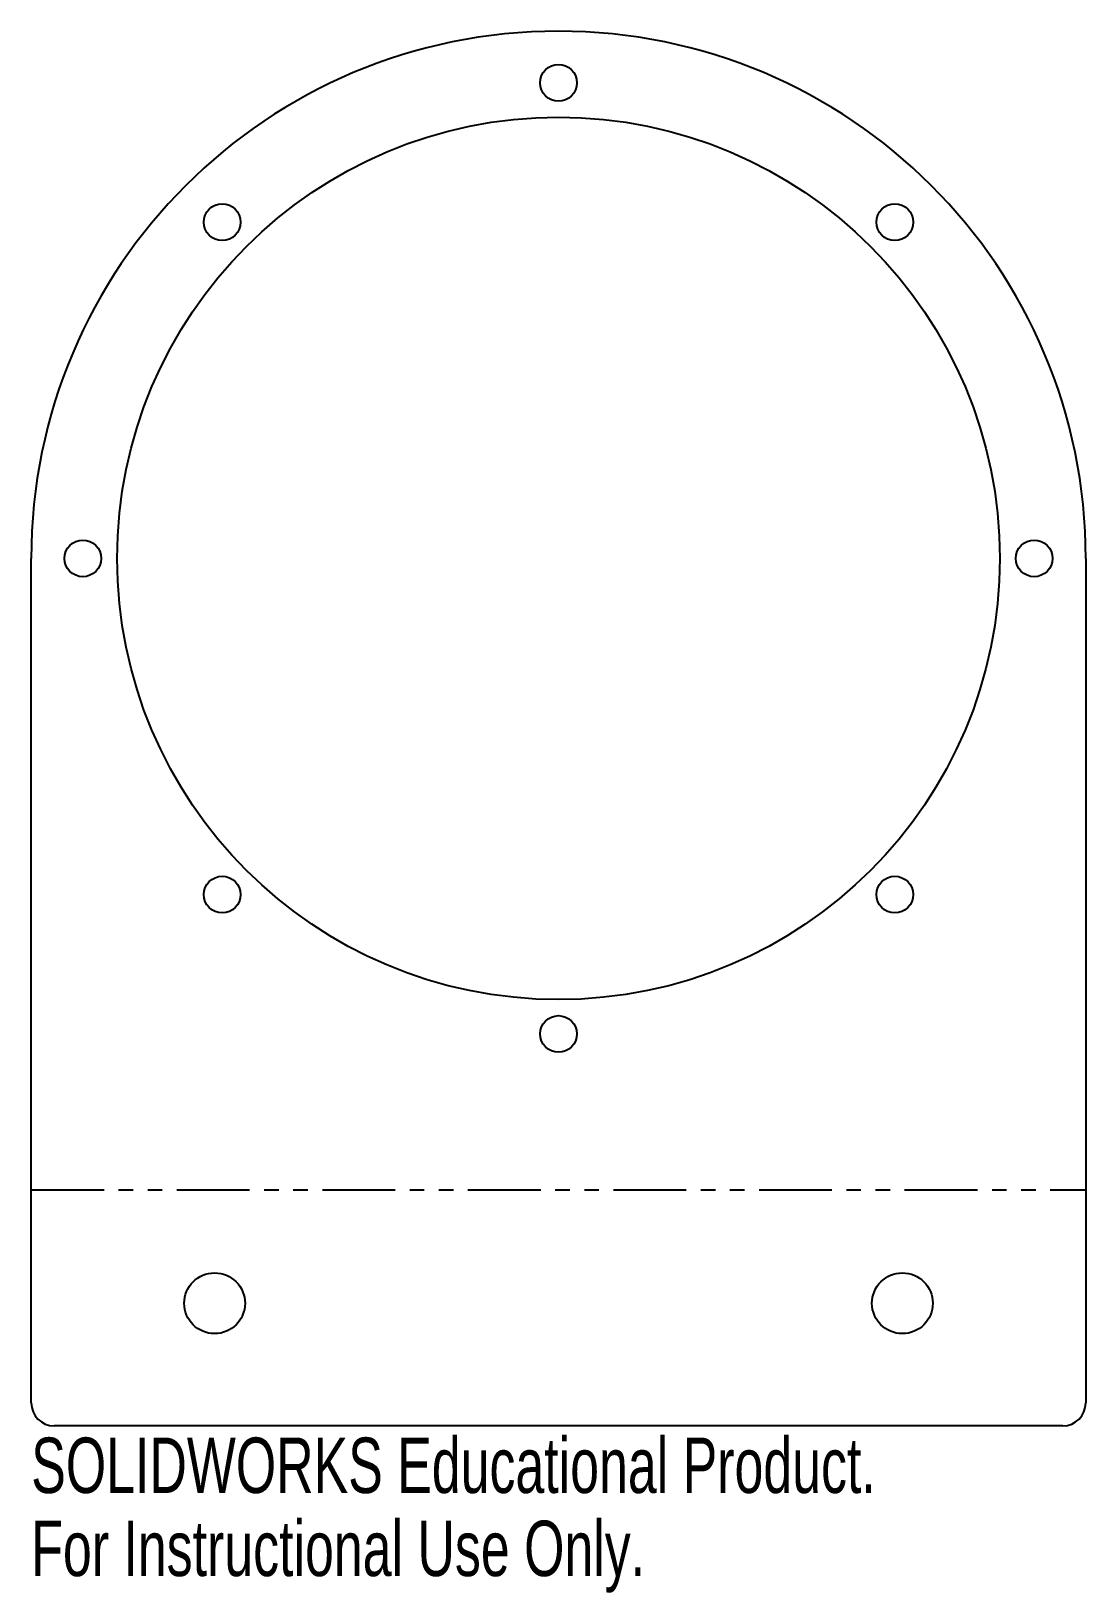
# Model space of a CAD drawing. Header units: millimetres. Extents: x -46 to 46, y -90 to 46.
import ezdxf

# ---------------------------------------------------------------- set-up
doc = ezdxf.new("R2010")
doc.units = ezdxf.units.MM
doc.linetypes.add('PHANTOM', pattern=[12.7, 6.35, -1.27, 1.27, -1.27, 1.27, -1.27])
doc.styles.add('SLDTEXTSTYLE0', font='TXT', dxfattribs={"width": 0.7})

msp = doc.modelspace()

# ---------------------------------------------------------------- linework, layer by layer
at = {"color": 7, "linetype": 'Continuous', "lineweight": 25}
for p, q in [((-46, -73.7), (-46, 0)), ((46, 0), (46, -73.7)), ((44, -75.7), (-44, -75.7))]:
    msp.add_line(p, q, dxfattribs=at)
at = {"color": 7, "linetype": 'PHANTOM'}
msp.add_line((-46, -55.1), (46, -55.1), dxfattribs=at)
at = {"color": 7, "linetype": 'Continuous', "lineweight": 25}
for centre, radius in [((0, 41.5), 1.6), ((0, 0), 38.5), ((-29.34, 29.34), 1.6), ((29.34, 29.34), 1.6), ((-41.5, 0), 1.6), ((41.5, 0), 1.6), ((-29.34, -29.34), 1.6), ((29.34, -29.34), 1.6), ((0, -41.5), 1.6), ((-30, -65), 2.65), ((30, -65), 2.65)]:
    msp.add_circle(centre, radius, dxfattribs=at)
for centre, radius, start, end in [((0, 0), 46, 0, 180), ((-44, -73.7), 2, 180, 270), ((44, -73.7), 2, 270, 0)]:
    msp.add_arc(centre, radius, start, end, dxfattribs=at)

# ---------------------------------------------------------------- texts
at = {"color": 7, "linetype": 'Continuous', "char_height": 4.8336, "attachment_point": 1, "style": 'SLDTEXTSTYLE0'}
for s, insert in [('SOLIDWORKS Educational Product.', (-46, -76.72)), ('For Instructional Use Only.', (-46, -83.97))]:
    msp.add_mtext(s, dxfattribs=dict(at, insert=insert))

doc.saveas('drawing.dxf')
